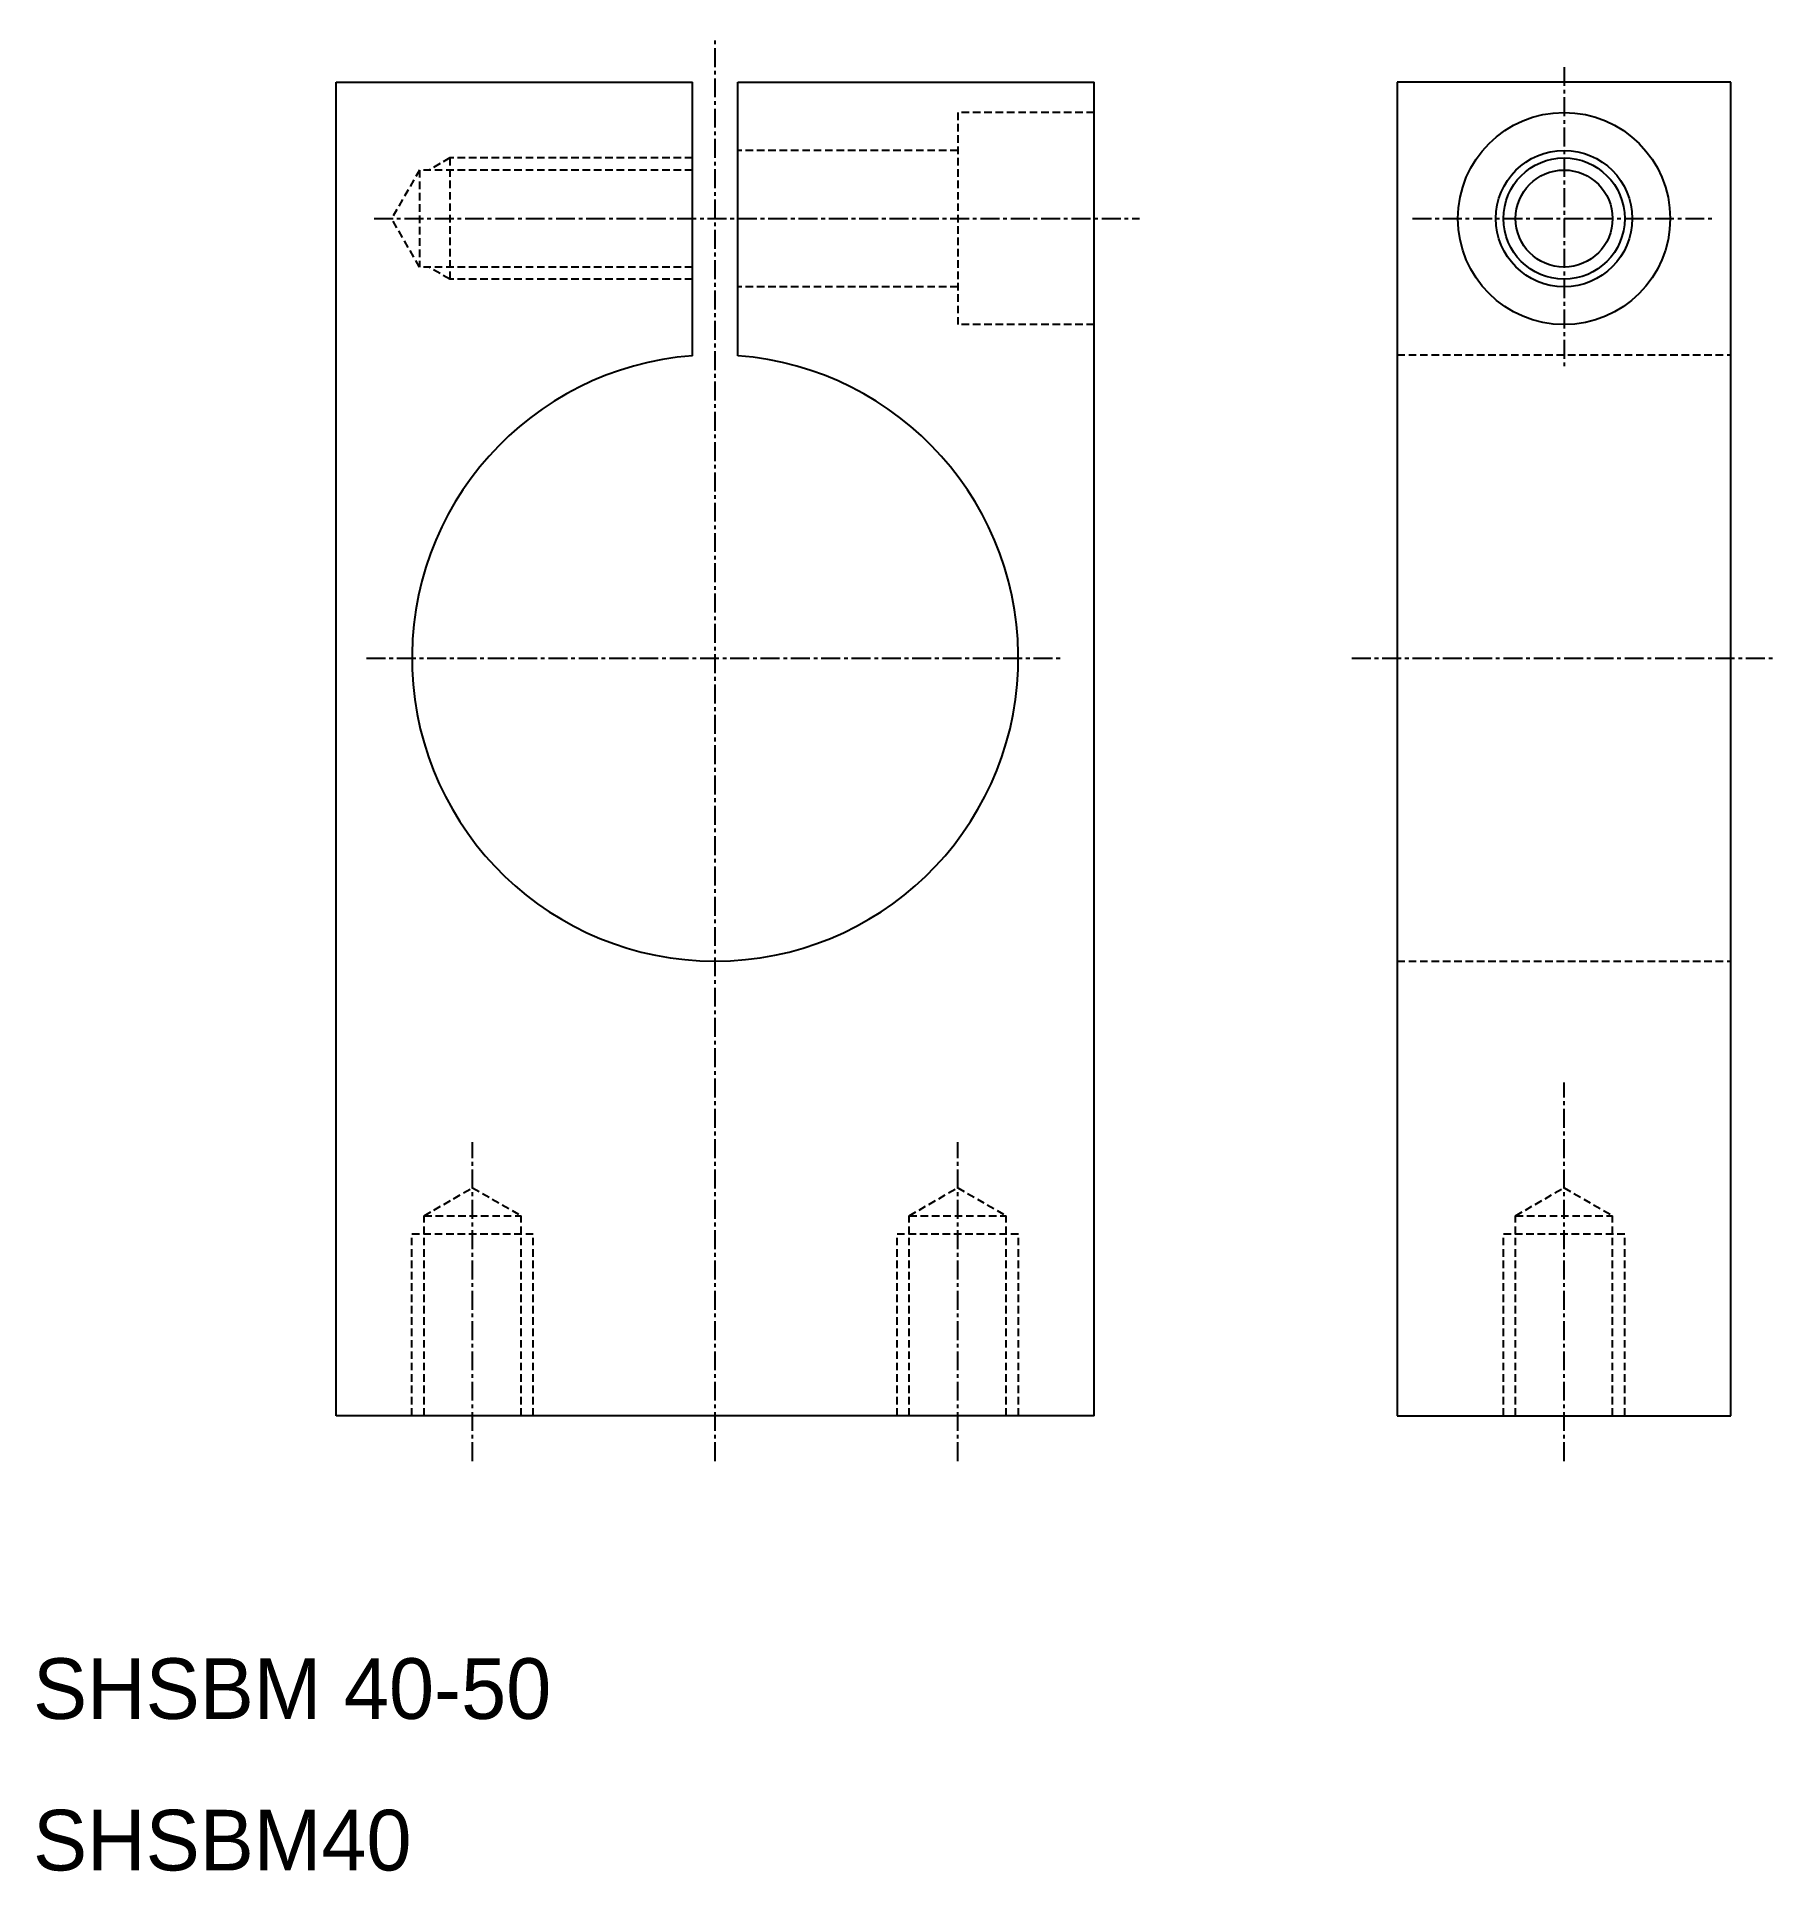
# Model space of a CAD drawing. Extents: x 10 to 125, y 10 to 131.
import ezdxf

# ---------------------------------------------------------------- set-up
doc = ezdxf.new("R2010")
doc.units = 0
doc.linetypes.add('CENTER', pattern=[2, 1.25, -0.25, 0.25, -0.25])
doc.linetypes.add('DASHED', pattern=[0.75, 0.5, -0.25])
doc.layers.get('0').update_dxf_attribs({"linetype": 'CONTINUOUS'})
doc.layers.add('CENTER', color=1, linetype='CENTER')

msp = doc.modelspace()

# ---------------------------------------------------------------- linework, layer by layer
at = {"color": 7, "linetype": 'CONTINUOUS'}
for p, q in [((30, 40), (30, 128)), ((30, 128), (53.5, 128)), ((53.5, 109.94), (53.5, 128)), ((56.5, 109.94), (56.5, 128)), ((56.5, 128), (80, 128)), ((80, 40), (80, 128)), ((100, 128), (100, 40)), ((122, 128), (100, 128)), ((122, 40), (122, 128)), ((80, 40), (30, 40)), ((100, 40), (122, 40))]:
    msp.add_line(p, q, dxfattribs=at)
at = {"color": 3, "linetype": 'DASHED'}
for p, q in [((71, 126), (71, 112)), ((80, 126), (71, 126)), ((71, 123.5), (56.5, 123.5)), ((37.5, 123), (36.11, 122.2)), ((53.5, 123), (37.5, 123)), ((37.5, 123), (37.5, 115)), ((35.5, 122.2), (33.65, 119)), ((53.5, 122.2), (35.5, 122.2)), ((35.5, 122.2), (35.5, 115.8)), ((35.5, 115.8), (33.65, 119)), ((53.5, 115.8), (35.5, 115.8)), ((37.5, 115), (36.11, 115.8)), ((53.5, 115), (37.5, 115)), ((71, 114.5), (56.5, 114.5)), ((80, 112), (71, 112)), ((100, 110), (122, 110)), ((100, 70), (122, 70)), ((35.8, 53.2), (39, 55.05)), ((39, 55.05), (42.2, 53.2)), ((67.8, 53.2), (71, 55.05)), ((71, 55.05), (74.2, 53.2)), ((107.8, 53.2), (111, 55.05)), ((111, 55.05), (114.2, 53.2)), ((35.8, 40), (35.8, 53.2)), ((35.8, 53.2), (42.2, 53.2)), ((42.2, 40), (42.2, 53.2)), ((67.8, 40), (67.8, 53.2)), ((67.8, 53.2), (74.2, 53.2)), ((74.2, 40), (74.2, 53.2)), ((107.8, 40), (107.8, 53.2)), ((107.8, 53.2), (114.2, 53.2)), ((114.2, 40), (114.2, 53.2)), ((35, 40), (35, 52)), ((35, 52), (43, 52)), ((43, 40), (43, 52)), ((67, 40), (67, 52)), ((67, 52), (75, 52)), ((75, 40), (75, 52)), ((107, 40), (107, 52)), ((107, 52), (115, 52)), ((115, 40), (115, 52))]:
    msp.add_line(p, q, dxfattribs=at)
at = {"color": 7, "linetype": 'CONTINUOUS'}
for radius in [7, 4.5, 3.2]:
    msp.add_circle((111, 119), radius, dxfattribs=at)
at = {"color": 3, "linetype": 'CONTINUOUS'}
msp.add_circle((111, 119), 4, dxfattribs=at)
at = {"color": 7, "linetype": 'CONTINUOUS'}
msp.add_arc((55, 90), 20, 94.3012, 85.6988, dxfattribs=at)
at = {"layer": 'CENTER', "color": 1, "linetype": 'CENTER'}
for p, q in [((55, 37), (55, 131)), ((111, 129), (111, 109)), ((32.5, 119), (83, 119)), ((101, 119), (121, 119)), ((32, 90), (78, 90)), ((97, 90), (125, 90)), ((111, 37), (111, 62)), ((39, 37), (39, 58.05)), ((71, 37), (71, 58.05))]:
    msp.add_line(p, q, dxfattribs=at)

# ---------------------------------------------------------------- texts
at = {"color": 7, "linetype": 'CONTINUOUS'}
for s, p in [('SHSBM 40-50', (10, 20)), ('SHSBM40', (10, 10))]:
    msp.add_text(s, height=4, dxfattribs=at).set_placement(p)

doc.saveas('drawing.dxf')
